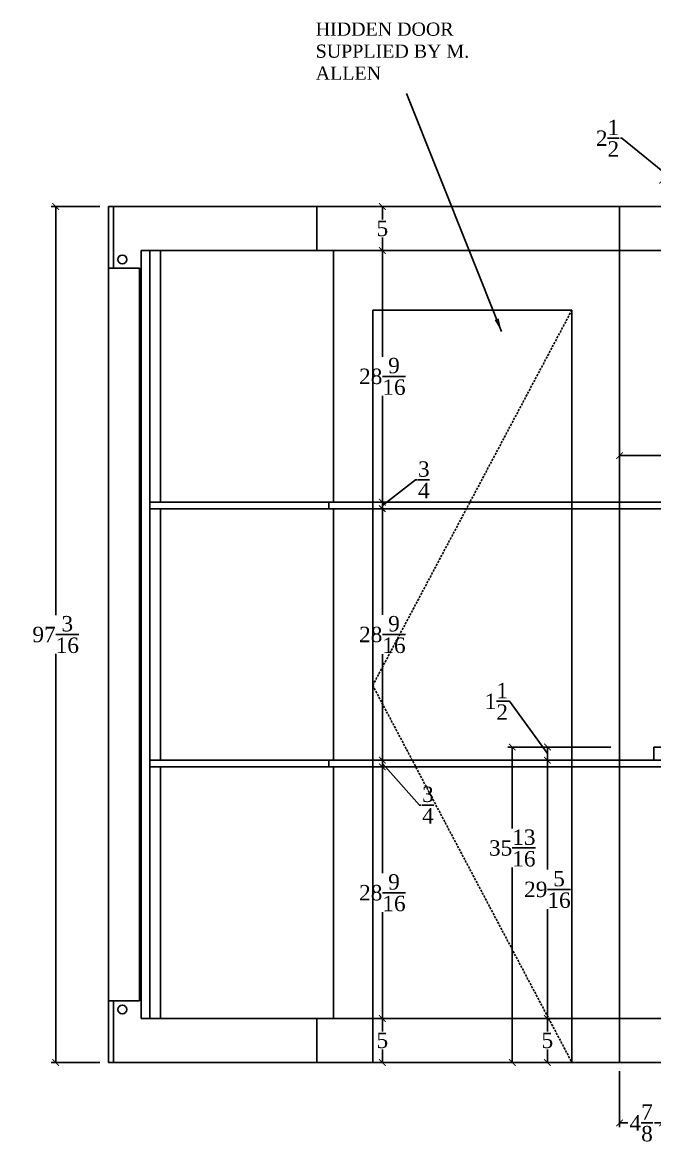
# Model space of a CAD drawing. Header units: inches. Extents: x -8 to 7069, y -18 to 1274.
# Drawn here: x 4619.8 to 4691.7, y 598.8 to 725.9 of the extents above; entities that cross this region are included whole.
import ezdxf

# ---------------------------------------------------------------- set-up
doc = ezdxf.new("R2010")
doc.units = ezdxf.units.IN
doc.header["$MEASUREMENT"] = 0
doc.linetypes.add('HIDDEN', pattern=[0.375, 0.25, -0.125])
doc.layers.add('VIEWPORT', color=7, linetype='Continuous')
doc.styles.add('BOOKMAN', font='BOOKOS.TTF')
doc.dimstyles.new('SACHI-1-2', dxfattribs={"dimtxt": 2.5, "dimasz": 1.25, "dimexe": 0.5, "dimexo": 2, "dimgap": 0.09, "dimtad": 0, "dimtih": 1, "dimtoh": 1, "dimdec": 5, "dimzin": 3, "dimdsep": 46, "dimlunit": 5, "dimtxsty": 'BOOKMAN', "dimblk": 'ARCHTICK', "dimcen": 0, "dimclrd": 5, "dimclre": 5, "dimclrt": 5, "dimadec": 1, "dimazin": 0, "dimtfac": 1, "dimtdec": 5, "dimtofl": 0, "dimtmove": 0, "dimatfit": 3, "dimfxl": 0, "dimtolj": 1, "dimtzin": 0, "dimarcsym": 0})
doc.dimstyles.new('SACHI-3-4', dxfattribs={"dimtxt": 1.75, "dimasz": 0.75, "dimexe": 0.5, "dimexo": 1, "dimgap": 0.09, "dimtad": 0, "dimtih": 1, "dimtoh": 1, "dimdec": 5, "dimzin": 3, "dimdsep": 46, "dimlunit": 5, "dimtxsty": 'BOOKMAN', "dimblk": 'ARCHTICK', "dimcen": 0, "dimclrd": 5, "dimclre": 5, "dimclrt": 5, "dimadec": 1, "dimazin": 0, "dimtfac": 1, "dimtdec": 5, "dimtofl": 0, "dimtmove": 0, "dimatfit": 3, "dimfxl": 0, "dimtolj": 1, "dimtzin": 0, "dimarcsym": 0})

# ---------------------------------------------------------------- blocks, each defined once
blk = doc.blocks.new('_ARCHTICK')
at = {"color": 0, "linetype": 'ByBlock', "const_width": 0.15}
blk.add_lwpolyline([(-0.5, -0.5), (0.5, 0.5)], dxfattribs=at)
blk = doc.blocks.new('*D569')
at = {"layer": 'Defpoints', "color": 0}
for p in [(4679.47, 643.58), (4687.67, 643.58), (4691.56, 642.08)]:
    blk.add_point(p, dxfattribs=at)
at = {"layer": 'VIEWPORT', "color": 5, "lineweight": -2}
for p, q in [((4675.16, 648.77), (4674.98, 648.77)), ((4679.47, 642.83), (4675.16, 648.77)), ((4686.67, 643.58), (4678.97, 643.58)), ((4679.47, 642.08), (4679.47, 643.58)), ((4690.56, 642.08), (4678.97, 642.08))]:
    blk.add_line(p, q, dxfattribs=at)
at = {"layer": 'VIEWPORT', "color": 5, "lineweight": -2, "xscale": 0.75, "yscale": 0.75, "zscale": 0.75}
for p, rotation in [((4679.47, 643.58), 90), ((4679.47, 642.08), 270)]:
    blk.add_blockref('_ARCHTICK', p, dxfattribs=dict(at, rotation=rotation))
at = {"layer": 'VIEWPORT', "color": 5, "insert": (4673.67, 648.77), "char_height": 1.75, "attachment_point": 5, "style": 'BOOKMAN'}
blk.add_mtext('\\A1;1{\\H1.000000x;\\S1/2;}', dxfattribs=at)
blk = doc.blocks.new('*D568')
at = {"layer": 'Defpoints', "color": 0}
for p in [(4687.67, 612.76), (4679.47, 607.76), (4695.06, 607.76)]:
    blk.add_point(p, dxfattribs=at)
at = {"layer": 'VIEWPORT', "color": 5, "lineweight": -2}
for p, q in [((4686.67, 612.76), (4678.97, 612.76)), ((4679.47, 612.76), (4679.47, 611.27)), ((4679.47, 607.76), (4679.47, 609.25)), ((4694.06, 607.76), (4678.97, 607.76))]:
    blk.add_line(p, q, dxfattribs=at)
at = {"layer": 'VIEWPORT', "color": 5, "lineweight": -2, "xscale": 0.75, "yscale": 0.75, "zscale": 0.75}
for p, rotation in [((4679.47, 612.76), 90), ((4679.47, 607.76), 270)]:
    blk.add_blockref('_ARCHTICK', p, dxfattribs=dict(at, rotation=rotation))
at = {"layer": 'VIEWPORT', "color": 5, "insert": (4679.47, 610.26), "char_height": 1.75, "attachment_point": 5, "style": 'BOOKMAN'}
blk.add_mtext('\\A1;5', dxfattribs=at)
blk = doc.blocks.new('*D567')
at = {"layer": 'Defpoints', "color": 0}
for p in [(4691.56, 642.08), (4679.47, 612.76), (4687.67, 612.76)]:
    blk.add_point(p, dxfattribs=at)
at = {"layer": 'VIEWPORT', "color": 5, "lineweight": -2}
for p, q in [((4690.56, 642.08), (4678.97, 642.08)), ((4679.47, 642.08), (4679.47, 629.66)), ((4679.47, 612.76), (4679.47, 625.18)), ((4686.67, 612.76), (4678.97, 612.76))]:
    blk.add_line(p, q, dxfattribs=at)
at = {"layer": 'VIEWPORT', "color": 5, "lineweight": -2, "xscale": 0.75, "yscale": 0.75, "zscale": 0.75}
for p, rotation in [((4679.47, 642.08), 90), ((4679.47, 612.76), 270)]:
    blk.add_blockref('_ARCHTICK', p, dxfattribs=dict(at, rotation=rotation))
at = {"layer": 'VIEWPORT', "color": 5, "insert": (4679.47, 627.42), "char_height": 1.75, "attachment_point": 5, "style": 'BOOKMAN'}
blk.add_mtext('\\A1;29{\\H1.000000x;\\S5/16;}', dxfattribs=at)
blk = doc.blocks.new('*D566')
at = {"layer": 'Defpoints', "color": 0}
for p in [(4629.61, 704.95), (4623.61, 607.76), (4629.61, 607.76)]:
    blk.add_point(p, dxfattribs=at)
at = {"layer": 'VIEWPORT', "color": 5, "lineweight": -2}
for p, q in [((4628.61, 704.95), (4623.11, 704.95)), ((4623.61, 704.95), (4623.61, 658.57)), ((4623.61, 607.76), (4623.61, 654.15)), ((4628.61, 607.76), (4623.11, 607.76))]:
    blk.add_line(p, q, dxfattribs=at)
at = {"layer": 'VIEWPORT', "color": 5, "lineweight": -2, "xscale": 0.75, "yscale": 0.75, "zscale": 0.75}
for p, rotation in [((4623.61, 704.95), 90), ((4623.61, 607.76), 270)]:
    blk.add_blockref('_ARCHTICK', p, dxfattribs=dict(at, rotation=rotation))
at = {"layer": 'VIEWPORT', "color": 5, "insert": (4623.61, 656.36), "char_height": 1.75, "attachment_point": 5, "style": 'BOOKMAN'}
blk.add_mtext('\\A1;97{\\H1.000000x;\\S3/16;}', dxfattribs=at)
blk = doc.blocks.new('*D565')
at = {"layer": 'Defpoints', "color": 0}
for p in [(4687.67, 643.58), (4675.48, 607.76), (4687.67, 607.76)]:
    blk.add_point(p, dxfattribs=at)
at = {"layer": 'VIEWPORT', "color": 5, "lineweight": -2}
for p, q in [((4686.67, 643.58), (4674.98, 643.58)), ((4675.48, 643.58), (4675.48, 634.33)), ((4675.48, 607.76), (4675.48, 629.91)), ((4686.67, 607.76), (4674.98, 607.76))]:
    blk.add_line(p, q, dxfattribs=at)
at = {"layer": 'VIEWPORT', "color": 5, "lineweight": -2, "xscale": 0.75, "yscale": 0.75, "zscale": 0.75}
for p, rotation in [((4675.48, 643.58), 90), ((4675.48, 607.76), 270)]:
    blk.add_blockref('_ARCHTICK', p, dxfattribs=dict(at, rotation=rotation))
at = {"layer": 'VIEWPORT', "color": 5, "insert": (4675.48, 632.12), "char_height": 1.75, "attachment_point": 5, "style": 'BOOKMAN'}
blk.add_mtext('\\A1;35{\\H1.000000x;\\S13/16;}', dxfattribs=at)
blk = doc.blocks.new('*D564')
at = {"layer": 'Defpoints', "color": 0}
for p in [(4841.44, 676.67), (4687.67, 671.39), (4841.44, 671.39)]:
    blk.add_point(p, dxfattribs=at)
at = {"layer": 'VIEWPORT', "color": 5, "lineweight": -2}
for p, q in [((4687.67, 672.39), (4687.67, 677.17)), ((4687.67, 676.67), (4743.21, 676.67)), ((4841.44, 676.67), (4749.11, 676.67)), ((4841.44, 672.39), (4841.44, 677.17))]:
    blk.add_line(p, q, dxfattribs=at)
at = {"layer": 'VIEWPORT', "color": 5, "lineweight": -2, "xscale": 0.75, "yscale": 0.75, "zscale": 0.75, "rotation": 180}
blk.add_blockref('_ARCHTICK', (4687.67, 676.67), dxfattribs=at)
at = {"layer": 'VIEWPORT', "color": 5, "lineweight": -2, "xscale": 0.75, "yscale": 0.75, "zscale": 0.75}
blk.add_blockref('_ARCHTICK', (4841.44, 676.67), dxfattribs=at)
at = {"layer": 'VIEWPORT', "color": 5, "insert": (4746.16, 676.67), "char_height": 1.75, "attachment_point": 5, "style": 'BOOKMAN'}
blk.add_mtext('\\A1;153{\\H1.000000x;\\S3/4;}', dxfattribs=at)
blk = doc.blocks.new('*D560')
at = {"layer": 'Defpoints', "color": 0}
for p in [(4692.56, 707.93), (4695.06, 704.95), (4692.56, 699.95)]:
    blk.add_point(p, dxfattribs=at)
at = {"layer": 'VIEWPORT', "color": 5, "lineweight": -2}
for p, q in [((4687.94, 712.71), (4687.76, 712.71)), ((4693.81, 707.93), (4687.94, 712.71)), ((4692.56, 700.95), (4692.56, 708.43)), ((4695.06, 707.93), (4692.56, 707.93)), ((4695.06, 705.95), (4695.06, 708.43))]:
    blk.add_line(p, q, dxfattribs=at)
at = {"layer": 'VIEWPORT', "color": 5, "lineweight": -2, "xscale": 0.75, "yscale": 0.75, "zscale": 0.75, "rotation": 180}
blk.add_blockref('_ARCHTICK', (4692.56, 707.93), dxfattribs=at)
at = {"layer": 'VIEWPORT', "color": 5, "lineweight": -2, "xscale": 0.75, "yscale": 0.75, "zscale": 0.75}
blk.add_blockref('_ARCHTICK', (4695.06, 707.93), dxfattribs=at)
at = {"layer": 'VIEWPORT', "color": 5, "insert": (4686.3, 712.71), "char_height": 1.75, "attachment_point": 5, "style": 'BOOKMAN'}
blk.add_mtext('\\A1;2{\\H1.000000x;\\S1/2;}', dxfattribs=at)
blk = doc.blocks.new('*D556')
at = {"layer": 'Defpoints', "color": 0}
for p in [(4692.56, 612.76), (4687.67, 607.76), (4687.67, 600.9)]:
    blk.add_point(p, dxfattribs=at)
at = {"layer": 'VIEWPORT', "color": 5, "lineweight": -2}
for p, q in [((4692.56, 611.76), (4692.56, 600.4)), ((4687.67, 606.76), (4687.67, 600.4)), ((4687.67, 600.9), (4688.62, 600.9)), ((4692.56, 600.9), (4691.62, 600.9))]:
    blk.add_line(p, q, dxfattribs=at)
at = {"layer": 'VIEWPORT', "color": 5, "lineweight": -2, "xscale": 0.75, "yscale": 0.75, "zscale": 0.75, "rotation": 180}
blk.add_blockref('_ARCHTICK', (4687.67, 600.9), dxfattribs=at)
at = {"layer": 'VIEWPORT', "color": 5, "lineweight": -2, "xscale": 0.75, "yscale": 0.75, "zscale": 0.75}
blk.add_blockref('_ARCHTICK', (4692.56, 600.9), dxfattribs=at)
at = {"layer": 'VIEWPORT', "color": 5, "insert": (4690.12, 600.9), "char_height": 1.75, "attachment_point": 5, "style": 'BOOKMAN'}
blk.add_mtext('\\A1;4{\\H1.000000x;\\S7/8;}', dxfattribs=at)
blk = doc.blocks.new('*D621')
at = {"layer": 'Defpoints', "color": 0}
for p in [(4655.17, 704.95), (4660.72, 704.95), (4655.17, 699.95)]:
    blk.add_point(p, dxfattribs=at)
at = {"layer": 'VIEWPORT', "color": 5, "lineweight": -2}
for p, q in [((4656.17, 704.95), (4661.22, 704.95)), ((4660.72, 704.95), (4660.72, 703.46)), ((4660.72, 699.95), (4660.72, 701.44)), ((4656.17, 699.95), (4661.22, 699.95))]:
    blk.add_line(p, q, dxfattribs=at)
at = {"layer": 'VIEWPORT', "color": 5, "lineweight": -2, "xscale": 0.75, "yscale": 0.75, "zscale": 0.75}
for p, rotation in [((4660.72, 704.95), 90), ((4660.72, 699.95), 270)]:
    blk.add_blockref('_ARCHTICK', p, dxfattribs=dict(at, rotation=rotation))
at = {"layer": 'VIEWPORT', "color": 5, "insert": (4660.72, 702.45), "char_height": 1.75, "attachment_point": 5, "style": 'BOOKMAN'}
blk.add_mtext('\\A1;5', dxfattribs=at)
blk = doc.blocks.new('*D622')
at = {"layer": 'Defpoints', "color": 0}
for p in [(4655.17, 699.95), (4655.17, 671.39), (4660.72, 671.39)]:
    blk.add_point(p, dxfattribs=at)
at = {"layer": 'VIEWPORT', "color": 5, "lineweight": -2}
for p, q in [((4656.17, 699.95), (4661.22, 699.95)), ((4660.72, 699.95), (4660.72, 687.89)), ((4660.72, 671.39), (4660.72, 683.45)), ((4656.17, 671.39), (4661.22, 671.39))]:
    blk.add_line(p, q, dxfattribs=at)
at = {"layer": 'VIEWPORT', "color": 5, "lineweight": -2, "xscale": 0.75, "yscale": 0.75, "zscale": 0.75}
for p, rotation in [((4660.72, 699.95), 90), ((4660.72, 671.39), 270)]:
    blk.add_blockref('_ARCHTICK', p, dxfattribs=dict(at, rotation=rotation))
at = {"layer": 'VIEWPORT', "color": 5, "insert": (4660.72, 685.67), "char_height": 1.75, "attachment_point": 5, "style": 'BOOKMAN'}
blk.add_mtext('\\A1;28{\\H1.000000x;\\S9/16;}', dxfattribs=at)
blk = doc.blocks.new('*D623')
at = {"layer": 'Defpoints', "color": 0}
for p in [(4655.17, 671.39), (4655.17, 670.64), (4660.72, 670.64)]:
    blk.add_point(p, dxfattribs=at)
at = {"layer": 'VIEWPORT', "color": 5, "lineweight": -2}
for p, q in [((4660.72, 671.01), (4664.48, 673.92)), ((4664.48, 673.92), (4664.66, 673.92)), ((4656.17, 671.39), (4661.22, 671.39)), ((4660.72, 671.39), (4660.72, 670.64)), ((4656.17, 670.64), (4661.22, 670.64))]:
    blk.add_line(p, q, dxfattribs=at)
at = {"layer": 'VIEWPORT', "color": 5, "lineweight": -2, "xscale": 0.75, "yscale": 0.75, "zscale": 0.75}
for p, rotation in [((4660.72, 671.39), 90), ((4660.72, 670.64), 270)]:
    blk.add_blockref('_ARCHTICK', p, dxfattribs=dict(at, rotation=rotation))
at = {"layer": 'VIEWPORT', "color": 5, "insert": (4665.43, 673.92), "char_height": 1.75, "attachment_point": 5, "style": 'BOOKMAN'}
blk.add_mtext('\\A1;{\\H1.000000x;\\S3/4;}', dxfattribs=at)
blk = doc.blocks.new('*D624')
at = {"layer": 'Defpoints', "color": 0}
for p in [(4655.17, 670.64), (4655.17, 642.08), (4660.72, 642.08)]:
    blk.add_point(p, dxfattribs=at)
at = {"layer": 'VIEWPORT', "color": 5, "lineweight": -2}
for p, q in [((4656.17, 670.64), (4661.22, 670.64)), ((4660.72, 670.64), (4660.72, 658.58)), ((4660.72, 642.08), (4660.72, 654.13)), ((4656.17, 642.08), (4661.22, 642.08))]:
    blk.add_line(p, q, dxfattribs=at)
at = {"layer": 'VIEWPORT', "color": 5, "lineweight": -2, "xscale": 0.75, "yscale": 0.75, "zscale": 0.75}
for p, rotation in [((4660.72, 670.64), 90), ((4660.72, 642.08), 270)]:
    blk.add_blockref('_ARCHTICK', p, dxfattribs=dict(at, rotation=rotation))
at = {"layer": 'VIEWPORT', "color": 5, "insert": (4660.72, 656.36), "char_height": 1.75, "attachment_point": 5, "style": 'BOOKMAN'}
blk.add_mtext('\\A1;28{\\H1.000000x;\\S9/16;}', dxfattribs=at)
blk = doc.blocks.new('*D625')
at = {"layer": 'Defpoints', "color": 0}
for p in [(4655.17, 642.08), (4655.17, 641.33), (4660.72, 641.33)]:
    blk.add_point(p, dxfattribs=at)
at = {"layer": 'VIEWPORT', "color": 5, "lineweight": -2}
for p, q in [((4656.17, 642.08), (4661.22, 642.08)), ((4660.72, 642.08), (4660.72, 641.33)), ((4656.17, 641.33), (4661.22, 641.33)), ((4660.72, 641.7), (4664.95, 636.99)), ((4664.95, 636.99), (4665.13, 636.99))]:
    blk.add_line(p, q, dxfattribs=at)
at = {"layer": 'VIEWPORT', "color": 5, "lineweight": -2, "xscale": 0.75, "yscale": 0.75, "zscale": 0.75}
for p, rotation in [((4660.72, 642.08), 90), ((4660.72, 641.33), 270)]:
    blk.add_blockref('_ARCHTICK', p, dxfattribs=dict(at, rotation=rotation))
at = {"layer": 'VIEWPORT', "color": 5, "insert": (4665.9, 636.99), "char_height": 1.75, "attachment_point": 5, "style": 'BOOKMAN'}
blk.add_mtext('\\A1;{\\H1.000000x;\\S3/4;}', dxfattribs=at)
blk = doc.blocks.new('*D626')
at = {"layer": 'Defpoints', "color": 0}
for p in [(4655.17, 641.33), (4655.17, 612.76), (4660.72, 612.76)]:
    blk.add_point(p, dxfattribs=at)
at = {"layer": 'VIEWPORT', "color": 5, "lineweight": -2}
for p, q in [((4656.17, 641.33), (4661.22, 641.33)), ((4660.72, 641.33), (4660.72, 629.27)), ((4660.72, 612.76), (4660.72, 624.82)), ((4656.17, 612.76), (4661.22, 612.76))]:
    blk.add_line(p, q, dxfattribs=at)
at = {"layer": 'VIEWPORT', "color": 5, "lineweight": -2, "xscale": 0.75, "yscale": 0.75, "zscale": 0.75}
for p, rotation in [((4660.72, 641.33), 90), ((4660.72, 612.76), 270)]:
    blk.add_blockref('_ARCHTICK', p, dxfattribs=dict(at, rotation=rotation))
at = {"layer": 'VIEWPORT', "color": 5, "insert": (4660.72, 627.04), "char_height": 1.75, "attachment_point": 5, "style": 'BOOKMAN'}
blk.add_mtext('\\A1;28{\\H1.000000x;\\S9/16;}', dxfattribs=at)
blk = doc.blocks.new('*D627')
at = {"layer": 'Defpoints', "color": 0}
for p in [(4655.17, 612.76), (4653.27, 607.76), (4660.72, 607.76)]:
    blk.add_point(p, dxfattribs=at)
at = {"layer": 'VIEWPORT', "color": 5, "lineweight": -2}
for p, q in [((4656.17, 612.76), (4661.22, 612.76)), ((4660.72, 612.76), (4660.72, 611.27)), ((4660.72, 607.76), (4660.72, 609.25)), ((4654.27, 607.76), (4661.22, 607.76))]:
    blk.add_line(p, q, dxfattribs=at)
at = {"layer": 'VIEWPORT', "color": 5, "lineweight": -2, "xscale": 0.75, "yscale": 0.75, "zscale": 0.75}
for p, rotation in [((4660.72, 612.76), 90), ((4660.72, 607.76), 270)]:
    blk.add_blockref('_ARCHTICK', p, dxfattribs=dict(at, rotation=rotation))
at = {"layer": 'VIEWPORT', "color": 5, "insert": (4660.72, 610.26), "char_height": 1.75, "attachment_point": 5, "style": 'BOOKMAN'}
blk.add_mtext('\\A1;5', dxfattribs=at)

msp = doc.modelspace()

# ---------------------------------------------------------------- linework, layer by layer
at = {"layer": 'VIEWPORT'}
for p, q in [((4629.608173, 704.951027), (4629.608173, 607.763527)), ((4629.608173, 704.951027), (4899.505273, 704.951027)), ((4653.266517, 704.951027), (4653.266517, 699.951027)), ((4687.674473, 704.951027), (4687.674473, 699.951027)), ((4633.321272, 699.951027), (4633.321272, 697.951027)), ((4634.321272, 699.951027), (4633.321272, 699.951027)), ((4634.321272, 699.951027), (4634.321272, 671.388527)), ((4687.674473, 699.951027), (4635.508772, 699.951027)), ((4655.166972, 699.951027), (4655.166972, 671.388527)), ((4687.674473, 699.951027), (4749.569522, 699.951027)), ((4687.674473, 699.951027), (4687.674473, 612.763527)), ((4633.133772, 697.951027), (4629.633772, 697.951027)), ((4633.133772, 697.951027), (4633.133772, 614.763527)), ((4633.321272, 697.951027), (4633.321272, 614.763527)), ((4634.321272, 671.388527), (4634.321272, 642.076027)), ((4687.674473, 671.388527), (4635.508772, 671.388527)), ((4654.636536, 671.388527), (4654.636536, 670.638527)), ((4687.674473, 671.388527), (4873.972073, 671.388527)), ((4687.674473, 670.638527), (4635.508772, 670.638527)), ((4655.166972, 670.638527), (4655.166972, 642.076027)), ((4687.674473, 670.638527), (4873.972073, 670.638527)), ((4691.556723, 642.076027), (4691.556723, 643.576027)), ((4691.556723, 643.576027), (4837.556723, 643.576027)), ((4634.321272, 642.076027), (4634.321272, 612.763527)), ((4687.674473, 642.076027), (4635.508772, 642.076027)), ((4654.636536, 642.076027), (4654.636536, 641.326027)), ((4692.556723, 642.076027), (4687.674473, 642.076027)), ((4692.556723, 642.076027), (4691.556723, 642.076027)), ((4687.674473, 641.326027), (4635.508772, 641.326027)), ((4655.166972, 641.326027), (4655.166972, 612.763527)), ((4692.556723, 641.326027), (4687.674473, 641.326027)), ((4633.133772, 614.763527), (4629.633772, 614.763527)), ((4633.321272, 612.763527), (4633.321272, 614.763527)), ((4634.321272, 612.763527), (4633.321272, 612.763527)), ((4655.166972, 612.763527), (4635.508772, 612.763527)), ((4687.674473, 612.763527), (4635.508772, 612.763527)), ((4653.266517, 607.763527), (4653.266517, 612.763527)), ((4687.674473, 612.763527), (4687.674473, 607.763527)), ((4687.674473, 612.763527), (4841.438973, 612.763527)), ((4629.608173, 607.763527), (4899.505273, 607.763527))]:
    msp.add_line(p, q, dxfattribs=at)
at = {"layer": 'VIEWPORT', "color": 4}
for p, q in [((4630.196272, 704.951027), (4630.196272, 697.951027)), ((4630.196272, 607.763527), (4630.196272, 614.763527))]:
    msp.add_line(p, q, dxfattribs=at)
at = {"layer": 'VIEWPORT', "color": 6}
for p, q in [((4634.321272, 699.951027), (4635.508772, 699.951027)), ((4635.508772, 699.951027), (4635.508772, 671.388527)), ((4634.321272, 671.388527), (4635.508772, 671.388527)), ((4634.321272, 670.638527), (4635.508772, 670.638527)), ((4635.508772, 670.638527), (4635.508772, 642.076027)), ((4634.321272, 642.076027), (4635.508772, 642.076027)), ((4634.321272, 641.326027), (4635.508772, 641.326027)), ((4635.508772, 641.326027), (4635.508772, 612.763527)), ((4634.321272, 612.763527), (4635.508772, 612.763527))]:
    msp.add_line(p, q, dxfattribs=at)
at = {"layer": 'VIEWPORT', "color": 251, "linetype": 'HIDDEN'}
for p, q in [((4682.254492, 693.201027), (4659.627075, 650.576027)), ((4659.627075, 650.576027), (4682.254492, 607.763527))]:
    msp.add_line(p, q, dxfattribs=at)
at = {"layer": 'VIEWPORT', "color": 251}
for p, q in [((4659.627075, 693.201027), (4659.627075, 607.763527)), ((4659.627075, 693.201027), (4682.254492, 693.201027)), ((4682.254492, 693.201027), (4682.254492, 607.763527))]:
    msp.add_line(p, q, dxfattribs=at)
at = {"layer": 'VIEWPORT'}
for centre in [(4631.185893, 698.942673), (4631.185893, 613.771881)]:
    msp.add_circle(centre, 0.5, dxfattribs=at)

# ---------------------------------------------------------------- texts
at = {"layer": 'VIEWPORT', "insert": (4653.148445, 725.843431), "char_height": 1.5, "width": 17.48991677, "attachment_point": 1, "style": 'BOOKMAN'}
msp.add_mtext('HIDDEN DOOR SUPPLIED BY M. ALLEN', dxfattribs=at)

# ---------------------------------------------------------------- dimensions: what is measured, and where the dimension line sits
at = {"layer": 'VIEWPORT'}
dim = msp.add_linear_dim(base=(4692.556723, 707.929703), p1=(4695.056723, 704.951027), p2=(4692.556723, 699.951027), dimstyle='SACHI-3-4', override={"dimtmove": 1}, dxfattribs=at)
dim.commit()
dim.dimension.update_dxf_attribs({"geometry": '*D560', "text_midpoint": (4687.67496, 712.711082), "dimtype": 160})
for base, p1, p2, picture, middle in [((4623.60765, 607.763527), (4629.608173, 704.951027), (4629.608173, 607.763527), '*D566', (4623.60765, 656.357277)), ((4660.718257, 704.951027), (4655.166972, 699.951027), (4655.166972, 704.951027), '*D621', (4660.718257, 702.451027)), ((4679.469124, 612.763527), (4691.556723, 642.076027), (4687.674473, 612.763527), '*D567', (4679.469124, 627.419777))]:
    dim = msp.add_linear_dim(base=base, p1=p1, p2=p2, angle=90, dimstyle='SACHI-3-4', dxfattribs=at)
    dim.commit()
    dim.dimension.update_dxf_attribs({"geometry": picture, "text_midpoint": middle})
for base, p1, p2, picture, middle in [((4660.718257, 671.388527), (4655.166972, 699.951027), (4655.166972, 671.388527), '*D622', (4660.718257, 685.669777)), ((4660.718257, 642.076027), (4655.166972, 670.638527), (4655.166972, 642.076027), '*D624', (4660.718257, 656.357277)), ((4660.718257, 612.763527), (4655.166972, 641.326027), (4655.166972, 612.763527), '*D626', (4660.718257, 627.044777)), ((4660.718257, 607.763527), (4655.166972, 612.763527), (4653.266517, 607.763527), '*D627', (4660.718257, 610.263527)), ((4679.469124, 607.763527), (4687.674473, 612.763527), (4695.056723, 607.763527), '*D568', (4679.469124, 610.263527))]:
    dim = msp.add_linear_dim(base=base, p1=p1, p2=p2, angle=90, dimstyle='SACHI-3-4', override={"dimtmove": 1}, dxfattribs=at)
    dim.commit()
    dim.dimension.update_dxf_attribs({"geometry": picture, "text_midpoint": middle})
dim = msp.add_linear_dim(base=(4841.438973, 676.670225), p1=(4687.674473, 671.388527), p2=(4841.438973, 671.388527), dimstyle='SACHI-3-4', dxfattribs=at)
dim.commit()
dim.dimension.update_dxf_attribs({"geometry": '*D564', "text_midpoint": (4746.162007, 676.670225), "dimtype": 160})
for base, p1, p2, picture, middle in [((4660.718257, 670.638527), (4655.166972, 671.388527), (4655.166972, 670.638527), '*D623', (4664.753168, 673.917481)), ((4679.469124, 643.576027), (4691.556723, 642.076027), (4687.674473, 643.576027), '*D569', (4674.889275, 648.773899)), ((4660.718257, 641.326027), (4655.166972, 642.076027), (4655.166972, 641.326027), '*D625', (4665.220497, 636.986904))]:
    dim = msp.add_linear_dim(base=base, p1=p1, p2=p2, angle=90, dimstyle='SACHI-3-4', override={"dimtmove": 1}, dxfattribs=at)
    dim.commit()
    dim.dimension.update_dxf_attribs({"geometry": picture, "text_midpoint": middle, "dimtype": 160})
dim = msp.add_linear_dim(base=(4675.480217, 607.763527), p1=(4687.674473, 643.576027), p2=(4687.674473, 607.763527), angle=90, dimstyle='SACHI-3-4', dxfattribs=at)
dim.commit()
dim.dimension.update_dxf_attribs({"geometry": '*D565', "text_midpoint": (4675.480217, 632.120561), "dimtype": 160})
dim = msp.add_linear_dim(base=(4687.674473, 600.901241), p1=(4692.556723, 612.763527), p2=(4687.674473, 607.763527), dimstyle='SACHI-3-4', override={"dimtmove": 1}, dxfattribs=at)
dim.commit()
dim.dimension.update_dxf_attribs({"geometry": '*D556', "text_midpoint": (4690.115598, 600.901241)})

# ---------------------------------------------------------------- leaders
msp.add_leader([(4674.260494, 690.761022), (4663.45413, 717.801454)], dimstyle='SACHI-1-2', override={"dimasz": 1.5, "dimgap": 0.09, "dimtad": 0, "dimclrd": 256}, dxfattribs=at)

doc.saveas('drawing.dxf')
